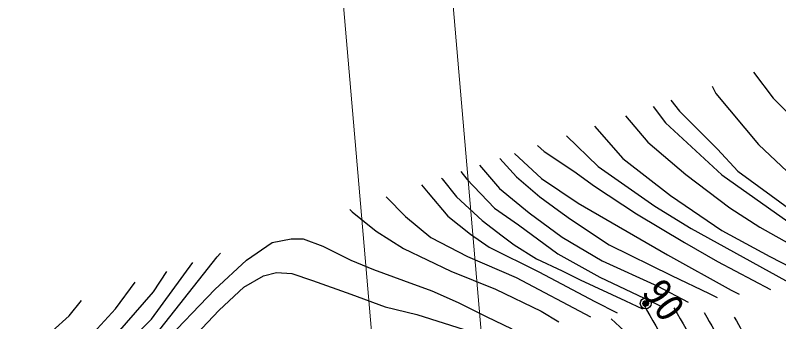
# Model space of a CAD drawing. Units: millimetres, scale not verified. Extents: x 40004 to 680061, y 20002 to 380034.
# Drawn here: x 479999 to 514939, y 301326 to 315337 of the extents above; entities that cross this region are included whole.
import ezdxf
from ezdxf.enums import TextEntityAlignment as Align

# ---------------------------------------------------------------- set-up
doc = ezdxf.new("R2010")
doc.units = ezdxf.units.MM
doc.header["$LTSCALE"] = 1000.09
doc.header["$PDMODE"] = 32
doc.header["$PDSIZE"] = 500
doc.layers.add('M-BGD', color=7, linetype='Continuous', lineweight=25)
doc.layers.add('M-STR-HTXT', color=7, linetype='Continuous', lineweight=13)
doc.styles.add('ＭＳ ゴシック', font='')
doc.styles.get('ＭＳ ゴシック').set_extended_font_data('MS Gothic')

msp = doc.modelspace()

# ---------------------------------------------------------------- linework, layer by layer
at = {"layer": 'M-BGD'}
for points in [[(513788, 312731), (514688, 311542), (517109, 309134), (521040, 305871)], [(511893, 312089), (512060, 311765), (514008, 309430), (515332, 308191), (518367, 305967), (522221, 303413), (524736, 301211), (526175, 299668), (527354, 297879)], [(510008, 311449), (510400, 310959), (512129, 309208), (513074, 308209), (515555, 306398), (516715, 305539), (519264, 303885), (523336, 300972), (525584, 299188), (526297, 298337), (526912, 297399), (527096, 296996)], [(509191, 311172), (509753, 310426), (512339, 308045), (517489, 304399), (520205, 302357)], [(507926, 310743), (508950, 309529), (510692, 308062), (512698, 306531), (514079, 305650), (517273, 303852), (520152, 301818)], [(506506, 310262), (507804, 308792), (509990, 307095), (512328, 305503), (514527, 304315), (517430, 302810), (520083, 301045)], [(505219, 309825), (506674, 308421), (509266, 306609), (510934, 305591), (515689, 302973)], [(503904, 309379), (504205, 309113), (505565, 308213), (506507, 307521), (508426, 306261), (510630, 304944), (512140, 304082), (514566, 302802)], [(502849, 309021), (504084, 307878), (505753, 306746), (509847, 304384), (512757, 302771), (513135, 302584)], [(502174, 308793), (502941, 307955), (504009, 307029), (504863, 306410), (505410, 306010), (507174, 304842), (510038, 303442), (511757, 302618), (512116, 302429)], [(500388, 308187), (500669, 307851), (501935, 306512), (503022, 305757), (504832, 304436), (506745, 303358), (509355, 302125), (509541, 302037)], [(501250, 308479), (502157, 307414), (503525, 306308), (505028, 305186), (506860, 304103), (509411, 302945), (510792, 302227)], [(499511, 307890), (499531, 307862), (500188, 307042), (501359, 305958), (502282, 305260), (502827, 304847), (503860, 304204), (505021, 303653), (505845, 303241), (507933, 302275), (508698, 301909)], [(498596, 307580), (498897, 307213), (499794, 306153), (500826, 305325), (501691, 304737), (503966, 303606), (506529, 302251), (507550, 301734)], [(496973, 307029), (497858, 306130), (499021, 305173), (500699, 304308), (502920, 303343), (506325, 301547)], [(495308, 306464), (495420, 306354), (496511, 305463), (497760, 304674), (499925, 303635), (501980, 302807), (504059, 301810), (504880, 301327)], [(485024, 298388), (485761, 299209), (486706, 300273), (489139, 302806), (490575, 304141), (491762, 304949), (492621, 305110), (493170, 305108), (494079, 304787), (495360, 304133), (496400, 303720), (497766, 303215), (499056, 302736), (500261, 302199), (501556, 301568), (502718, 300998)], [(484451, 298461), (486225, 300463), (489243, 304297), (489386, 304456)], [(483400, 298595), (486230, 301441), (488119, 304026)], [(482553, 298703), (482887, 298981), (484677, 300800), (486332, 302696), (486938, 303626)], [(486006, 298262), (487235, 299644), (489326, 301858), (490459, 302900), (491357, 303428), (491954, 303577), (492657, 303523), (493606, 303217), (495350, 302584), (496922, 301999), (498373, 301653), (500544, 300963), (500970, 300719)], [(481305, 298782), (482901, 300085), (484586, 301921), (485492, 303136)], [(479813, 299431), (480914, 300190), (482469, 301590), (483025, 302299)]]:
    msp.add_lwpolyline(points, dxfattribs=at)
for radius in [125, 100, 75, 50, 25, 10]:
    msp.add_circle((508851, 302162), radius, dxfattribs=at)
for points, knots in [([(508747, 302115), (508820, 302000), (508837, 301963), (508893, 301865), (509687, 300478), (510223, 299691), (510561, 298129), (510604, 297932), (510679, 297809), (510620, 297616), (510557, 297408), (510482, 297301), (510341, 297135), (510190, 296956), (510013, 296972), (509821, 296838), (508425, 295862), (508046, 294841), (506719, 293774), (506624, 293698), (506527, 293704), (506460, 293604), (506443, 293579), (506463, 293553), (506446, 293528), (505068, 291571), (503878, 290809), (502398, 288928), (502351, 288868), (502335, 288827), (502291, 288764), (502260, 288718), (502232, 288698), (502208, 288648), (501869, 287941), (501837, 287483), (501588, 286740), (501588, 286739), (501587, 286738), (501587, 286737)], [0, 0, 0, 0, 1, 1, 1, 2, 2, 2, 3, 3, 3, 4, 4, 4, 5, 5, 5, 6, 6, 6, 7, 7, 7, 8, 8, 8, 9, 9, 9, 10, 10, 10, 11, 11, 11, 12, 12, 12, 13, 13, 13, 13]), ([(510137, 301964), (510967, 300501), (511431, 299969), (511676, 298515), (511745, 298111), (511908, 297866), (511795, 297472), (511674, 297048), (511520, 296828), (511230, 296496), (510917, 296138), (510560, 296168), (510172, 295892), (508909, 294991), (508413, 294227), (507346, 293101), (507055, 292794), (506959, 292567), (506689, 292242), (505364, 290642), (504225, 290040), (503184, 288243), (502904, 287758), (502675, 287304), (502483, 286866)], [0, 0, 0, 0, 1, 1, 1, 2, 2, 2, 3, 3, 3, 4, 4, 4, 5, 5, 5, 6, 6, 6, 7, 7, 7, 8, 8, 8, 8]), ([(511519, 301750), (512205, 300542), (512550, 300095), (512791, 298900), (512913, 298295), (513125, 297927), (512971, 297329), (512805, 296685), (512567, 296346), (512118, 295857), (511633, 295328), (511099, 295374), (510524, 294946), (509515, 294197), (509086, 293610), (508235, 292686), (507641, 292041), (507428, 291581), (506872, 290903), (505824, 289624), (504920, 289145), (504082, 287720), (503945, 287486), (503823, 287261), (503715, 287042)], [0, 0, 0, 0, 1, 1, 1, 2, 2, 2, 3, 3, 3, 4, 4, 4, 5, 5, 5, 6, 6, 6, 7, 7, 7, 8, 8, 8, 8]), ([(512901, 301537), (513443, 300583), (513671, 300220), (513906, 299286), (514108, 298485), (514321, 297992), (514146, 297185), (513958, 296317), (513632, 295848), (513006, 295218), (512331, 294537), (511629, 294592), (510875, 294001), (510118, 293407), (509760, 292991), (509123, 292271), (508242, 291274), (507904, 290588), (507054, 289564), (506503, 288899), (506016, 288520), (505555, 287989)], [0, 0, 0, 0, 1, 1, 1, 2, 2, 2, 3, 3, 3, 4, 4, 4, 5, 5, 5, 6, 6, 6, 7, 7, 7, 7]), ([(507266, 301450), (508299, 300553), (509695, 299297), (509411, 297777), (509107, 296148), (506751, 296632), (505605, 295270), (505310, 294921), (505650, 294500), (505397, 294119), (504366, 292565), (503388, 292006), (502243, 290534), (501884, 290072), (501759, 289760), (501428, 289277), (501185, 288924), (501001, 288757), (500784, 288387), (500389, 287710), (500101, 287091), (499874, 286491)], [0, 0, 0, 0, 1, 1, 1, 2, 2, 2, 3, 3, 3, 4, 4, 4, 5, 5, 5, 6, 6, 6, 7, 7, 7, 7])]:
    msp.add_open_spline(points, degree=3, knots=knots, dxfattribs=at)
msp.add_point((508851, 302162), dxfattribs=at)
at = {"layer": 'M-STR-HTXT'}
for p, q in [((498132, 279810), (493794, 329843)), ((503358, 277417), (499258, 324703))]:
    msp.add_line(p, q, dxfattribs=at)

# ---------------------------------------------------------------- texts
at = {"layer": 'M-BGD', "style": 'ＭＳ ゴシック'}
msp.add_text('90', height=1320, rotation=305.891, dxfattribs=at).set_placement((509690, 302328), align=Align.MIDDLE_CENTER)

doc.saveas('drawing.dxf')
